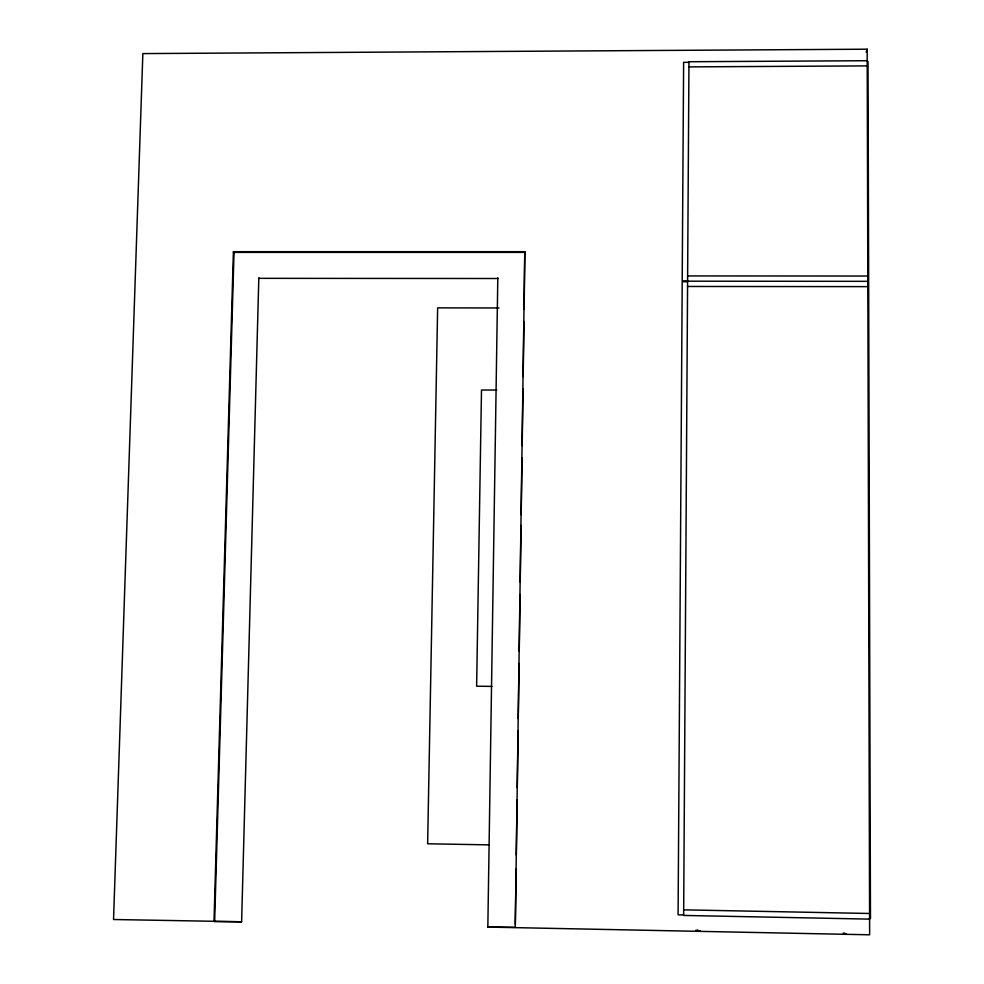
<?xml version="1.0" encoding="UTF-8"?>
<svg xmlns="http://www.w3.org/2000/svg" width="984" height="984" viewBox="0 0 984 984"><rect width="100%" height="100%" fill="white"/><g stroke="black" fill="none" stroke-linecap="round" stroke-linejoin="round"><path stroke-width="1.48" d="M241.621 921.774L213.995 921.541L233.405 251.695L524.792 251.683L515.259 927.309L487.609 927.076L869.635 934.8L867.175 49.2L142.852 53.591L113.541 919.511L241.621 921.774L258.829 277.66M515.308 924.234L516.096 869.02M516.293 855.207L517.092 799.992M517.264 787.717L518.088 730.964M518.26 718.701L519.048 663.474M519.232 651.211L520.044 594.447M520.216 582.184L521.04 525.431M521.188 514.693L522.012 457.941M522.184 445.666L522.996 388.914M523.181 376.638L523.968 321.424M524.152 309.148L524.792 251.683M487.843 926.756L497.806 277.832M214.66 921.233L234.02 252.408L233.405 251.695M697.176 930.507L698.013 930.347M866.178 52.09L867.175 49.2M845.908 934.037L843.472 933.324M697.656 930.434L699.071 930.938M696.192 930.347L700.399 931.208M867.199 60.713L688.96 61.734L683.646 915.44L869.598 919.117M688.948 62.312L683.622 62.336L682.207 280.846L687.582 280.858M867.138 61.488L868.023 61.475L868.651 280.883L867.74 280.883M688.923 66.887L867.211 65.891M234.02 252.408L524.964 252.396M687.619 275.926L867.802 276.037M259.407 278.337L498.027 278.509M687.595 281.19L867.814 281.338M687.582 281.731L682.207 281.731L678.087 914.825L683.634 914.936M867.753 282.064L868.651 282.064L870.459 918.441L869.524 918.429M687.558 286.467L867.826 286.639M499.011 307.967L437.646 307.869L427.634 843.78L488.827 844.862M496.809 390.07L481.496 390.008L476.625 686.205L491.988 686.401M683.683 909.843L869.585 913.484M699.71 930.876L700.251 931.036A5.818 0.627 1.4 0 1 695.823 930.372M698.726 930.901L697.914 930.606M698.517 930.913L697.644 930.778M845.219 933.595L844.567 933.336M845.736 933.742A5.904 0.627 1.8 0 1 843.325 933.349"/></g></svg>
